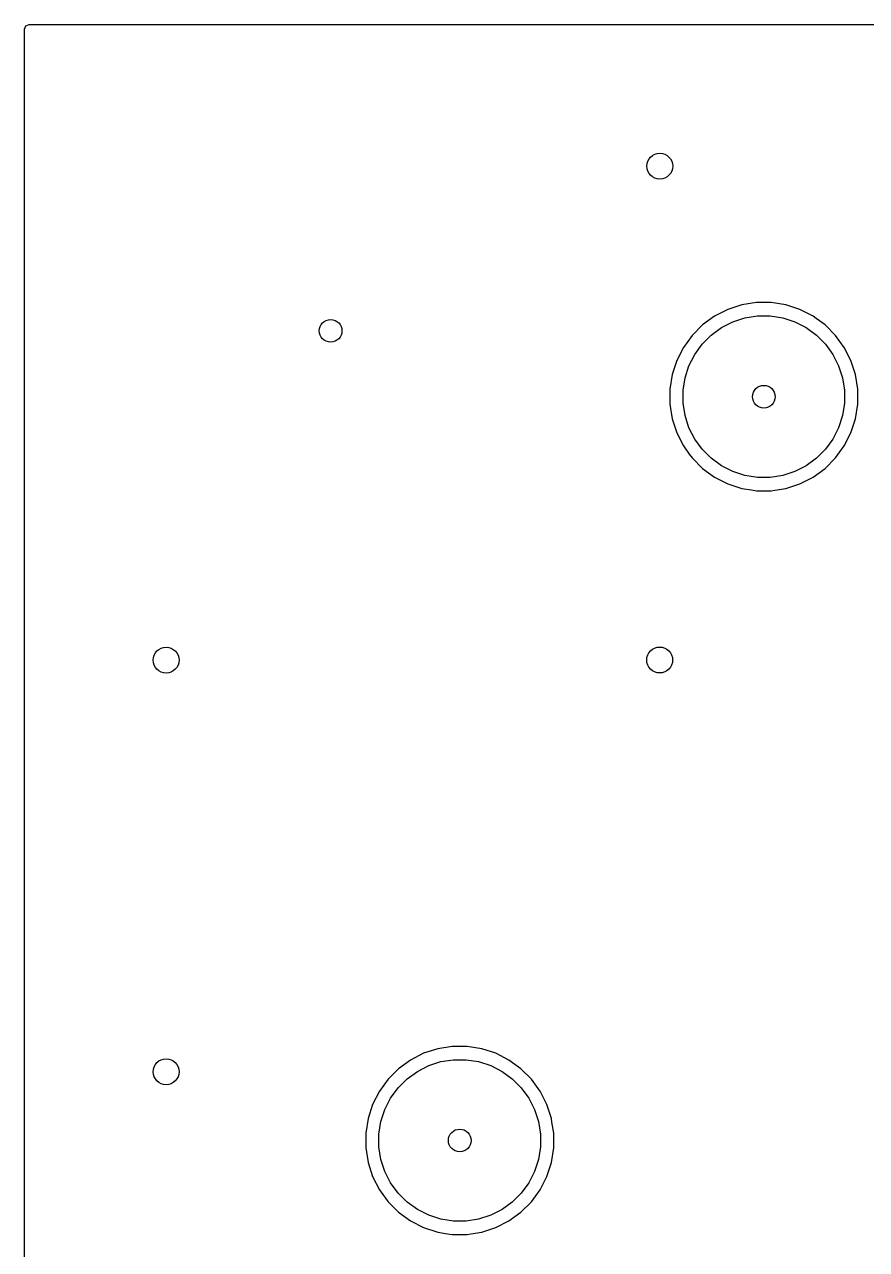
# Model space of a CAD drawing. Extents: x 2.36 to 5.14, y -5.39 to -2.61.
# Drawn here: x 2.364 to 2.876, y -3.358 to -2.614 of the extents above; entities that cross this region are included whole.
import ezdxf

# ---------------------------------------------------------------- set-up
doc = ezdxf.new("R2010")
doc.units = 0
doc.header["$MEASUREMENT"] = 0
doc.layers.add('BLACK', color=7, linetype='CONTINUOUS')

msp = doc.modelspace()

# ---------------------------------------------------------------- linework, layer by layer
at = {"layer": 'BLACK', "linetype": 'CONTINUOUS'}
for p, q in [((2.36396, -2.61687), (2.36481, -2.61481)), ((2.36396, -2.67414), (2.36396, -2.61687)), ((2.36481, -2.61481), (2.36687, -2.61396)), ((2.36687, -2.61396), (5.13313, -2.61396)), ((2.36396, -2.77094), (2.36396, -2.67414)), ((2.36396, -2.83551), (2.36396, -2.77094)), ((2.79127, -2.78708), (2.78326, -2.79116)), ((2.79982, -2.7843), (2.79127, -2.78708)), ((2.80869, -2.78289), (2.79982, -2.7843)), ((2.79982, -2.7843), (2.79982, -2.7843)), ((2.81768, -2.78289), (2.80869, -2.78289)), ((2.80869, -2.78289), (2.80869, -2.78289)), ((2.82656, -2.7843), (2.81768, -2.78289)), ((2.81768, -2.78289), (2.81768, -2.78289)), ((2.83511, -2.78708), (2.82656, -2.7843)), ((2.82656, -2.7843), (2.82656, -2.7843)), ((2.84312, -2.79116), (2.83511, -2.78708)), ((2.77599, -2.79644), (2.76963, -2.8028)), ((2.78326, -2.79116), (2.77599, -2.79644)), ((2.78748, -2.79804), (2.79436, -2.79453)), ((2.79436, -2.79453), (2.8017, -2.79215)), ((2.8017, -2.79215), (2.80933, -2.79094)), ((2.80933, -2.79094), (2.81705, -2.79094)), ((2.81705, -2.79094), (2.82468, -2.79215)), ((2.82468, -2.79215), (2.83202, -2.79453)), ((2.83202, -2.79453), (2.8389, -2.79804)), ((2.84499, -2.79252), (2.84312, -2.79116)), ((2.85039, -2.79644), (2.84499, -2.79252)), ((2.85675, -2.8028), (2.85039, -2.79644)), ((2.85039, -2.79644), (2.85039, -2.79644)), ((2.85039, -2.79644), (2.85039, -2.79644)), ((2.76963, -2.8028), (2.76435, -2.81007)), ((2.77577, -2.80804), (2.78123, -2.80258)), ((2.78123, -2.80258), (2.78748, -2.79804)), ((2.8389, -2.79804), (2.84515, -2.80258)), ((2.84515, -2.80258), (2.85061, -2.80804)), ((2.86203, -2.81007), (2.85675, -2.8028)), ((2.76435, -2.81007), (2.76027, -2.81808)), ((2.77123, -2.81429), (2.77577, -2.80804)), ((2.85061, -2.80804), (2.85515, -2.81429)), ((2.86611, -2.81808), (2.86203, -2.81007)), ((2.76027, -2.81808), (2.75749, -2.82663)), ((2.76772, -2.82117), (2.77123, -2.81429)), ((2.85515, -2.81429), (2.85866, -2.82117)), ((2.86889, -2.82663), (2.86611, -2.81808)), ((2.86611, -2.81808), (2.86611, -2.81808)), ((2.86611, -2.81808), (2.86611, -2.81808)), ((2.75749, -2.82663), (2.75608, -2.83551)), ((2.75749, -2.82663), (2.75749, -2.82663)), ((2.76534, -2.82851), (2.76772, -2.82117)), ((2.85866, -2.82117), (2.86104, -2.82851)), ((2.8703, -2.83551), (2.86889, -2.82663)), ((2.86889, -2.82663), (2.86889, -2.82663)), ((2.86889, -2.82663), (2.86889, -2.82663)), ((2.76413, -2.83614), (2.76534, -2.82851)), ((2.86104, -2.82851), (2.86225, -2.83614)), ((2.36396, -3.08431), (2.36396, -2.83551)), ((2.75608, -2.83551), (2.75608, -2.84449)), ((2.76413, -2.84386), (2.76413, -2.83614)), ((2.86225, -2.83614), (2.86225, -2.84386)), ((2.8703, -2.84449), (2.8703, -2.83551)), ((2.75608, -2.84449), (2.75749, -2.85337)), ((2.76534, -2.85149), (2.76413, -2.84386)), ((2.86225, -2.84386), (2.86104, -2.85149)), ((2.86889, -2.85337), (2.8703, -2.84449)), ((2.75749, -2.85337), (2.75749, -2.85337)), ((2.75749, -2.85337), (2.76027, -2.86192)), ((2.76772, -2.85883), (2.76534, -2.85149)), ((2.86104, -2.85149), (2.85866, -2.85883)), ((2.86612, -2.86189), (2.86889, -2.85337)), ((2.86889, -2.85337), (2.86889, -2.85337)), ((2.86889, -2.85337), (2.86889, -2.85337)), ((2.76027, -2.86192), (2.76435, -2.86993)), ((2.77123, -2.86571), (2.76772, -2.85883)), ((2.85866, -2.85883), (2.85515, -2.86571)), ((2.86203, -2.86993), (2.86611, -2.86192)), ((2.86611, -2.86192), (2.86612, -2.86189)), ((2.76435, -2.86993), (2.76794, -2.87488)), ((2.77577, -2.87196), (2.77123, -2.86571)), ((2.85515, -2.86571), (2.85061, -2.87196)), ((2.85675, -2.8772), (2.86203, -2.86993)), ((2.76794, -2.87488), (2.76963, -2.8772)), ((2.76963, -2.8772), (2.77599, -2.88356)), ((2.78123, -2.87742), (2.77577, -2.87196)), ((2.78748, -2.88196), (2.78123, -2.87742)), ((2.84515, -2.87742), (2.8389, -2.88196)), ((2.85061, -2.87196), (2.84515, -2.87742)), ((2.85039, -2.88356), (2.85675, -2.8772)), ((2.77599, -2.88356), (2.78326, -2.88884)), ((2.79436, -2.88547), (2.78748, -2.88196)), ((2.8017, -2.88785), (2.79436, -2.88547)), ((2.83202, -2.88547), (2.82468, -2.88785)), ((2.8389, -2.88196), (2.83202, -2.88547)), ((2.84312, -2.88884), (2.85039, -2.88356)), ((2.78326, -2.88884), (2.79127, -2.89292)), ((2.79127, -2.89292), (2.79127, -2.89292)), ((2.79127, -2.89292), (2.79127, -2.89292)), ((2.79127, -2.89292), (2.79982, -2.8957)), ((2.80933, -2.88906), (2.8017, -2.88785)), ((2.81705, -2.88906), (2.80933, -2.88906)), ((2.82468, -2.88785), (2.81705, -2.88906)), ((2.82656, -2.8957), (2.83511, -2.89292)), ((2.83511, -2.89292), (2.84312, -2.88884)), ((2.83511, -2.89292), (2.83511, -2.89292)), ((2.83511, -2.89292), (2.83511, -2.89292)), ((2.79982, -2.8957), (2.79982, -2.8957)), ((2.79982, -2.8957), (2.79982, -2.8957)), ((2.79982, -2.8957), (2.80574, -2.89664)), ((2.80574, -2.89664), (2.80869, -2.89711)), ((2.80869, -2.89711), (2.80869, -2.89711)), ((2.80869, -2.89711), (2.81768, -2.89711)), ((2.81768, -2.89711), (2.8199, -2.89675)), ((2.8199, -2.89675), (2.82656, -2.8957)), ((2.82656, -2.8957), (2.82656, -2.8957)), ((2.82656, -2.8957), (2.82656, -2.8957)), ((2.36396, -3.28724), (2.36396, -3.08431)), ((2.61505, -3.23603), (2.6065, -3.23881)), ((2.62393, -3.23463), (2.61505, -3.23603)), ((2.61505, -3.23603), (2.61505, -3.23603)), ((2.63292, -3.23463), (2.62393, -3.23463)), ((2.62393, -3.23463), (2.62393, -3.23463)), ((2.6418, -3.23603), (2.63292, -3.23463)), ((2.63292, -3.23463), (2.63292, -3.23463)), ((2.65035, -3.23881), (2.6418, -3.23603)), ((2.6418, -3.23603), (2.6418, -3.23603)), ((2.59849, -3.24289), (2.59122, -3.24817)), ((2.6065, -3.23881), (2.59849, -3.24289)), ((2.61694, -3.24388), (2.62456, -3.24267)), ((2.62456, -3.24267), (2.63229, -3.24267)), ((2.63229, -3.24267), (2.63991, -3.24388)), ((2.65836, -3.24289), (2.65035, -3.23881)), ((2.66563, -3.24817), (2.65836, -3.24289)), ((2.59122, -3.24817), (2.58487, -3.25453)), ((2.59646, -3.25431), (2.60271, -3.24977)), ((2.60271, -3.24977), (2.60959, -3.24627)), ((2.60959, -3.24627), (2.61694, -3.24388)), ((2.63991, -3.24388), (2.64726, -3.24627)), ((2.64726, -3.24627), (2.65414, -3.24977)), ((2.65414, -3.24977), (2.66039, -3.25431)), ((2.67198, -3.25453), (2.66563, -3.24817)), ((2.66563, -3.24817), (2.66563, -3.24817)), ((2.66563, -3.24817), (2.66563, -3.24817)), ((2.58487, -3.25453), (2.57958, -3.2618)), ((2.591, -3.25977), (2.59646, -3.25431)), ((2.66039, -3.25431), (2.66585, -3.25977)), ((2.67602, -3.26008), (2.67198, -3.25453)), ((2.67198, -3.25453), (2.67198, -3.25453)), ((2.67198, -3.25453), (2.67198, -3.25453)), ((2.57958, -3.2618), (2.5755, -3.26981)), ((2.58296, -3.2729), (2.58646, -3.26602)), ((2.58646, -3.26602), (2.591, -3.25977)), ((2.66585, -3.25977), (2.67039, -3.26602)), ((2.67039, -3.26602), (2.67389, -3.2729)), ((2.67727, -3.2618), (2.67602, -3.26008)), ((2.68135, -3.26981), (2.67727, -3.2618)), ((2.5755, -3.26981), (2.57273, -3.27836)), ((2.58057, -3.28024), (2.58296, -3.2729)), ((2.67389, -3.2729), (2.67628, -3.28024)), ((2.68413, -3.27836), (2.68135, -3.26981)), ((2.68135, -3.26981), (2.68135, -3.26981)), ((2.68135, -3.26981), (2.68135, -3.26981)), ((2.57273, -3.27836), (2.57132, -3.28724)), ((2.57273, -3.27836), (2.57273, -3.27836)), ((2.57936, -3.28787), (2.58057, -3.28024)), ((2.67628, -3.28024), (2.67749, -3.28787)), ((2.68447, -3.28053), (2.68413, -3.27836)), ((2.68413, -3.27836), (2.68413, -3.27836)), ((2.68413, -3.27836), (2.68413, -3.27836)), ((2.68553, -3.28722), (2.68447, -3.28053)), ((2.36396, -3.39), (2.36396, -3.28724)), ((2.57132, -3.28724), (2.57132, -3.29623)), ((2.57936, -3.29559), (2.57936, -3.28787)), ((2.67749, -3.28787), (2.67749, -3.29559)), ((2.68553, -3.28724), (2.68553, -3.28722)), ((2.68553, -3.29623), (2.68553, -3.28724)), ((2.58057, -3.30322), (2.57936, -3.29559)), ((2.67749, -3.29559), (2.67628, -3.30322)), ((2.57132, -3.29623), (2.57273, -3.3051)), ((2.58296, -3.31057), (2.58057, -3.30322)), ((2.67628, -3.30322), (2.67389, -3.31057)), ((2.68413, -3.3051), (2.68553, -3.29623)), ((2.57273, -3.3051), (2.57273, -3.30511)), ((2.57273, -3.30511), (2.5755, -3.31365)), ((2.58646, -3.31745), (2.58296, -3.31057)), ((2.67389, -3.31057), (2.67039, -3.31745)), ((2.68135, -3.31365), (2.68413, -3.30511)), ((2.68413, -3.30511), (2.68413, -3.3051)), ((2.68413, -3.3051), (2.68413, -3.3051)), ((2.5755, -3.31365), (2.57958, -3.32166)), ((2.591, -3.32369), (2.58646, -3.31745)), ((2.67039, -3.31745), (2.66585, -3.32369)), ((2.67727, -3.32166), (2.68135, -3.31365)), ((2.68135, -3.31365), (2.68135, -3.31365)), ((2.57958, -3.32166), (2.58429, -3.32814)), ((2.59646, -3.32915), (2.591, -3.32369)), ((2.66585, -3.32369), (2.66039, -3.32915)), ((2.67198, -3.32893), (2.67727, -3.32166)), ((2.58429, -3.32814), (2.58487, -3.32893)), ((2.58487, -3.32893), (2.59122, -3.33529)), ((2.60271, -3.33369), (2.59646, -3.32915)), ((2.66039, -3.32915), (2.65414, -3.33369)), ((2.66563, -3.33529), (2.67198, -3.32893)), ((2.59122, -3.33529), (2.59849, -3.34057)), ((2.59849, -3.34057), (2.6065, -3.34465)), ((2.60959, -3.3372), (2.60271, -3.33369)), ((2.61694, -3.33959), (2.60959, -3.3372)), ((2.62456, -3.34079), (2.61694, -3.33959)), ((2.63991, -3.33959), (2.63229, -3.34079)), ((2.64726, -3.3372), (2.63991, -3.33959)), ((2.65414, -3.33369), (2.64726, -3.3372)), ((2.65035, -3.34465), (2.65836, -3.34057)), ((2.65836, -3.34057), (2.66563, -3.33529)), ((2.6065, -3.34465), (2.6065, -3.34465)), ((2.6065, -3.34465), (2.6065, -3.34465)), ((2.6065, -3.34465), (2.61505, -3.34743)), ((2.61505, -3.34743), (2.61505, -3.34743)), ((2.61505, -3.34743), (2.61505, -3.34743)), ((2.61505, -3.34743), (2.62097, -3.34837)), ((2.63229, -3.34079), (2.62456, -3.34079)), ((2.63514, -3.34849), (2.6418, -3.34743)), ((2.6418, -3.34743), (2.65035, -3.34465)), ((2.6418, -3.34743), (2.6418, -3.34743)), ((2.6418, -3.34743), (2.6418, -3.34743)), ((2.65035, -3.34465), (2.65035, -3.34465)), ((2.65035, -3.34465), (2.65035, -3.34465)), ((2.62097, -3.34837), (2.62393, -3.34884)), ((2.62393, -3.34884), (2.62393, -3.34884)), ((2.62393, -3.34884), (2.63292, -3.34884)), ((2.63292, -3.34884), (2.63514, -3.34849))]:
    msp.add_line(p, q, dxfattribs=at)
at = {"layer": 'BLACK'}
for centre, radius in [((2.75, -2.7), 0.00787), ((2.55, -2.8), 0.00689), ((2.81319, -2.84), 0.00689), ((2.45, -3), 0.00787), ((2.74993, -2.99992), 0.00787), ((2.45, -3.25), 0.00787), ((2.62843, -3.29173), 0.00689)]:
    msp.add_circle(centre, radius, dxfattribs=at)

doc.saveas('drawing.dxf')
